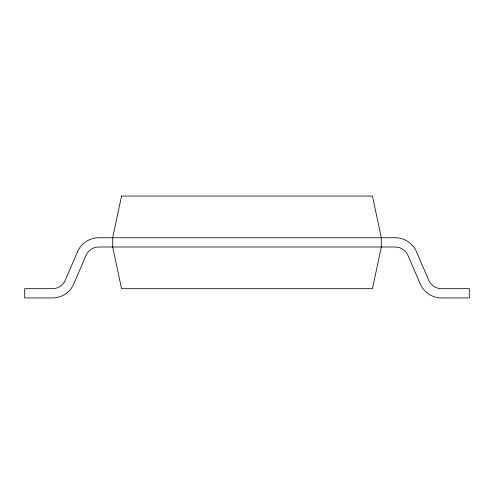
<?xml version="1.0" encoding="UTF-8"?>
<svg xmlns="http://www.w3.org/2000/svg" width="494" height="494" viewBox="0 0 494 494"><rect width="100%" height="100%" fill="white"/><g stroke="black" fill="none" stroke-linecap="round" stroke-linejoin="round"><path stroke-width="0.74" d="M121.555 196.056L112.694 237.738L112.694 247L121.555 288.681L372.445 288.681L381.306 247L381.306 237.738L372.445 196.056L121.555 196.056M77.527 251.742L65.251 280.277C63.146 285.285 57.915 288.731 52.488 288.681L24.7 288.681L24.7 297.944L52.488 297.944C61.534 298.036 70.265 292.287 73.76 283.939L86.036 255.404C88.142 250.396 93.372 246.951 98.8 247L395.2 247C400.628 246.951 405.858 250.396 407.964 255.404L420.24 283.939C423.735 292.287 432.466 298.036 441.513 297.944L469.3 297.944L469.3 288.681L441.513 288.681C436.085 288.731 430.854 285.285 428.749 280.277L416.473 251.742C412.978 243.394 404.246 237.645 395.2 237.738L98.8 237.738C89.754 237.645 81.022 243.394 77.527 251.742"/></g></svg>
